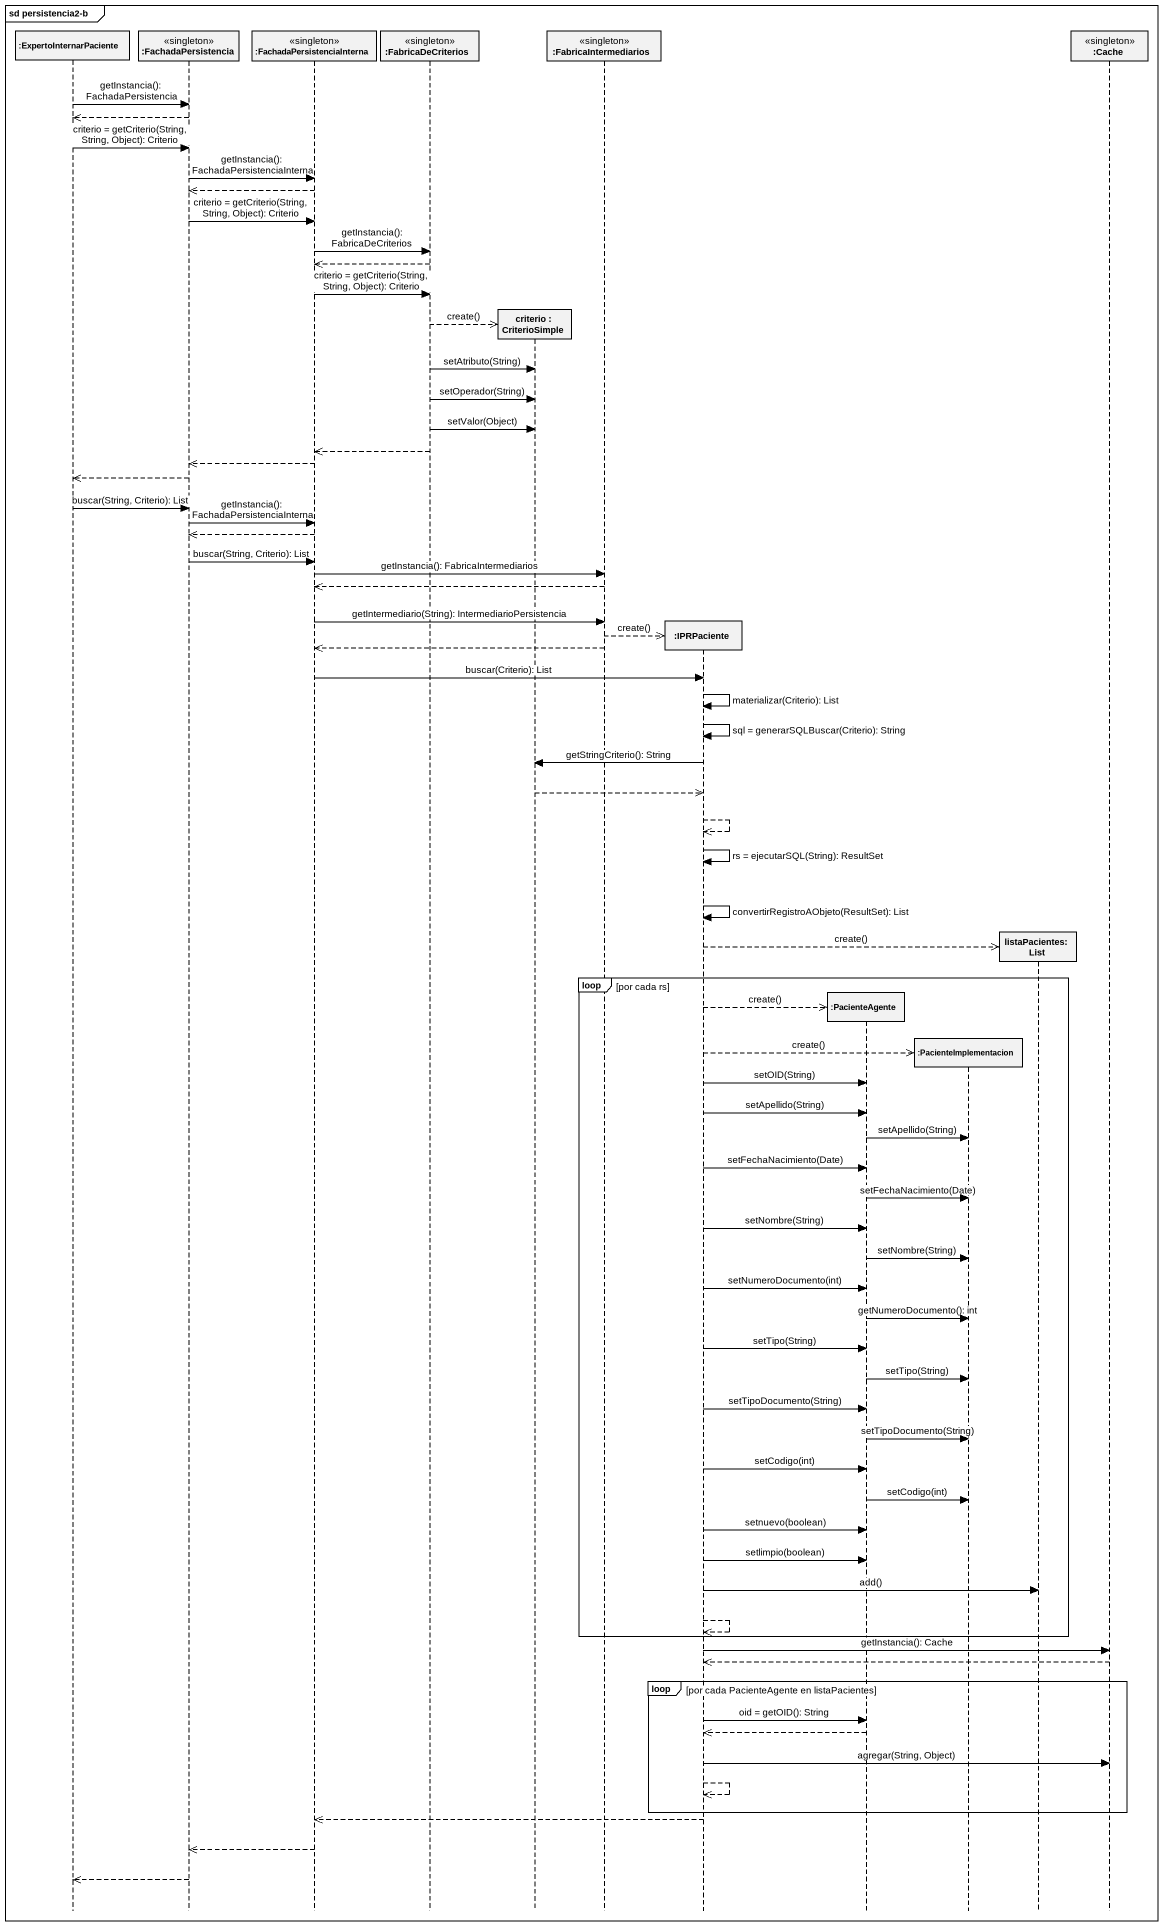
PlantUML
@startuml
mainframe sd persistencia2-b
hide footbox
participant ":ExpertoInternarPaciente" as ExpertoInternarPaciente
participant ":FachadaPersistencia" as FachadaPersistencia <<singleton>>
participant ":FachadaPersistenciaInterna" as FachadaPersistenciaInterna <<singleton>>
participant ":FabricaDeCriterios" as FabricaDeCriterios <<singleton>>
participant "criterio : CriterioSimple" as criterio
participant ":FabricaIntermediarios" as FabricaIntermediarios <<singleton>>
participant ":IPRPaciente" as IPRPaciente
participant ":PacienteAgente" as PacienteAgente
participant ":PacienteImplementacion" as PacienteImplementacion
participant "listaPacientes: List" as listaPacientes_List
participant ":Cache" as Cache <<singleton>>

ExpertoInternarPaciente -> FachadaPersistencia : getInstancia(): FachadaPersistencia
FachadaPersistencia -->> ExpertoInternarPaciente
ExpertoInternarPaciente -> FachadaPersistencia : criterio = getCriterio(String, String, Object): Criterio
FachadaPersistencia -> FachadaPersistenciaInterna : getInstancia(): FachadaPersistenciaInterna
FachadaPersistenciaInterna -->> FachadaPersistencia
FachadaPersistencia -> FachadaPersistenciaInterna : criterio = getCriterio(String, String, Object): Criterio
FachadaPersistenciaInterna -> FabricaDeCriterios : getInstancia(): FabricaDeCriterios
FabricaDeCriterios -->> FachadaPersistenciaInterna
FachadaPersistenciaInterna -> FabricaDeCriterios : criterio = getCriterio(String, String, Object): Criterio
FabricaDeCriterios -->> criterio ** : create()
FabricaDeCriterios -> criterio : setAtributo(String)
FabricaDeCriterios -> criterio : setOperador(String)
FabricaDeCriterios -> criterio : setValor(Object)
FabricaDeCriterios -->> FachadaPersistenciaInterna
FachadaPersistenciaInterna -->> FachadaPersistencia
FachadaPersistencia -->> ExpertoInternarPaciente
ExpertoInternarPaciente -> FachadaPersistencia : buscar(String, Criterio): List
FachadaPersistencia -> FachadaPersistenciaInterna : getInstancia(): FachadaPersistenciaInterna
FachadaPersistenciaInterna -->> FachadaPersistencia
FachadaPersistencia -> FachadaPersistenciaInterna : buscar(String, Criterio): List
FachadaPersistenciaInterna -> FabricaIntermediarios : getInstancia(): FabricaIntermediarios
FabricaIntermediarios -->> FachadaPersistenciaInterna
FachadaPersistenciaInterna -> FabricaIntermediarios : getIntermediario(String): IntermediarioPersistencia
FabricaIntermediarios -->> IPRPaciente ** : create()
FabricaIntermediarios -->> FachadaPersistenciaInterna
FachadaPersistenciaInterna -> IPRPaciente : buscar(Criterio): List
IPRPaciente -> IPRPaciente : materializar(Criterio): List
IPRPaciente -> IPRPaciente : sql = generarSQLBuscar(Criterio): String
IPRPaciente -> criterio : getStringCriterio(): String
criterio -->> IPRPaciente
IPRPaciente -->> IPRPaciente
IPRPaciente -> IPRPaciente : rs = ejecutarSQL(String): ResultSet
IPRPaciente -> IPRPaciente : convertirRegistroAObjeto(ResultSet): List
IPRPaciente -->> listaPacientes_List ** : create()
loop por cada rs
  IPRPaciente -->> PacienteAgente ** : create()
  IPRPaciente -->> PacienteImplementacion ** : create()
  IPRPaciente -> PacienteAgente : setOID(String)
  IPRPaciente -> PacienteAgente : setApellido(String)
  PacienteAgente -> PacienteImplementacion : setApellido(String)
  IPRPaciente -> PacienteAgente : setFechaNacimiento(Date)
  PacienteAgente -> PacienteImplementacion : setFechaNacimiento(Date)
  IPRPaciente -> PacienteAgente : setNombre(String)
  PacienteAgente -> PacienteImplementacion : setNombre(String)
  IPRPaciente -> PacienteAgente : setNumeroDocumento(int)
  PacienteAgente -> PacienteImplementacion : getNumeroDocumento(): int
  IPRPaciente -> PacienteAgente : setTipo(String)
  PacienteAgente -> PacienteImplementacion : setTipo(String)
  IPRPaciente -> PacienteAgente : setTipoDocumento(String)
  PacienteAgente -> PacienteImplementacion : setTipoDocumento(String)
  IPRPaciente -> PacienteAgente : setCodigo(int)
  PacienteAgente -> PacienteImplementacion : setCodigo(int)
  IPRPaciente -> PacienteAgente : setnuevo(boolean)
  IPRPaciente -> PacienteAgente : setlimpio(boolean)
  IPRPaciente -> listaPacientes_List : add()
  IPRPaciente -->> IPRPaciente
end
IPRPaciente -> Cache : getInstancia(): Cache
Cache -->> IPRPaciente
loop por cada PacienteAgente en listaPacientes
  IPRPaciente -> PacienteAgente : oid = getOID(): String
  PacienteAgente -->> IPRPaciente
  IPRPaciente -> Cache : agregar(String, Object)
  IPRPaciente -->> IPRPaciente
end
IPRPaciente -->> FachadaPersistenciaInterna
FachadaPersistenciaInterna -->> FachadaPersistencia
FachadaPersistencia -->> ExpertoInternarPaciente
@enduml
